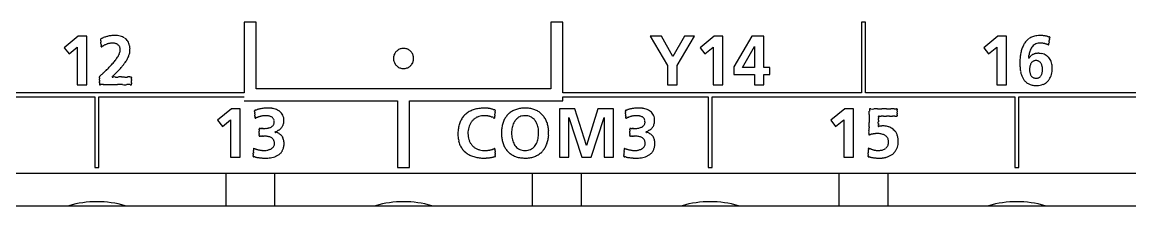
# Model space of a CAD drawing. Header units: millimetres. Extents: x -11 to 5160, y -11 to 2043.
# Drawn here: x 4518.32 to 4532.16, y 1647.98 to 1650.27 of the extents above; entities that cross this region are included whole.
import ezdxf

# ---------------------------------------------------------------- set-up
doc = ezdxf.new("R2010")
doc.units = ezdxf.units.MM

msp = doc.modelspace()

# ---------------------------------------------------------------- linework, layer by layer
at = {"color": 7, "linetype": 'Continuous'}
for p, q in [((4521.247, 1650.268), (4521.097, 1650.268)), ((4521.097, 1650.268), (4521.097, 1649.389)), ((4521.247, 1649.439), (4521.247, 1650.268)), ((4525.077, 1650.268), (4524.927, 1650.268)), ((4524.927, 1650.268), (4524.927, 1649.439)), ((4525.077, 1649.389), (4525.077, 1650.268)), ((4528.857, 1650.268), (4528.807, 1650.268)), ((4528.807, 1650.268), (4528.807, 1649.389)), ((4528.857, 1649.389), (4528.857, 1650.268)), ((4519.025, 1650.093), (4518.849, 1649.951)), ((4519.132, 1650.093), (4519.025, 1650.093)), ((4519.132, 1649.49), (4519.132, 1650.093)), ((4526.308, 1650.093), (4526.166, 1650.093)), ((4526.166, 1650.093), (4526.386, 1649.729)), ((4526.45, 1649.84), (4526.308, 1650.093)), ((4526.595, 1650.093), (4526.45, 1649.84)), ((4526.507, 1649.729), (4526.723, 1650.093)), ((4526.723, 1650.093), (4526.595, 1650.093)), ((4526.967, 1650.093), (4526.791, 1649.951)), ((4527.074, 1650.093), (4526.967, 1650.093)), ((4527.074, 1649.49), (4527.074, 1650.093)), ((4527.437, 1650.093), (4527.211, 1649.713)), ((4527.32, 1649.705), (4527.47, 1649.967)), ((4527.587, 1650.093), (4527.437, 1650.093)), ((4527.47, 1649.967), (4527.471, 1649.967)), ((4527.471, 1649.967), (4527.471, 1649.705)), ((4527.587, 1649.705), (4527.587, 1650.093)), ((4530.511, 1650.093), (4530.334, 1649.951)), ((4530.618, 1650.093), (4530.511, 1650.093)), ((4530.618, 1649.49), (4530.618, 1650.093)), ((4531.145, 1649.984), (4531.147, 1649.996)), ((4518.849, 1649.951), (4518.91, 1649.873)), ((4518.91, 1649.873), (4519.011, 1649.956)), ((4519.011, 1649.956), (4519.011, 1649.49)), ((4526.791, 1649.951), (4526.852, 1649.873)), ((4526.852, 1649.873), (4526.953, 1649.956)), ((4526.953, 1649.956), (4526.953, 1649.49)), ((4530.334, 1649.951), (4530.395, 1649.873)), ((4530.395, 1649.873), (4530.497, 1649.956)), ((4530.497, 1649.956), (4530.497, 1649.49)), ((4526.386, 1649.729), (4526.386, 1649.49)), ((4526.507, 1649.49), (4526.507, 1649.729)), ((4527.211, 1649.713), (4527.211, 1649.616)), ((4527.471, 1649.705), (4527.32, 1649.705)), ((4527.664, 1649.705), (4527.587, 1649.705)), ((4527.664, 1649.616), (4527.664, 1649.705)), ((4527.211, 1649.616), (4527.471, 1649.616)), ((4527.471, 1649.616), (4527.471, 1649.49)), ((4527.587, 1649.49), (4527.587, 1649.616)), ((4527.587, 1649.616), (4527.664, 1649.616)), ((4519.011, 1649.49), (4519.132, 1649.49)), ((4519.289, 1649.503), (4519.289, 1649.494)), ((4519.289, 1649.494), (4519.289, 1649.49)), ((4519.289, 1649.49), (4519.302, 1649.49)), ((4519.689, 1649.49), (4519.689, 1649.493)), ((4524.927, 1649.439), (4521.247, 1649.439)), ((4526.386, 1649.49), (4526.507, 1649.49)), ((4526.953, 1649.49), (4527.074, 1649.49)), ((4527.471, 1649.49), (4527.587, 1649.49)), ((4530.497, 1649.49), (4530.618, 1649.49)), ((4515.452, 1649.339), (4519.232, 1649.339)), ((4521.097, 1649.389), (4517.367, 1649.389)), ((4519.232, 1649.339), (4519.232, 1648.459)), ((4519.282, 1648.459), (4519.282, 1649.339)), ((4519.282, 1649.339), (4521.097, 1649.339)), ((4521.097, 1649.289), (4523.012, 1649.289)), ((4523.012, 1649.289), (4523.012, 1648.459)), ((4523.163, 1648.459), (4523.163, 1649.289)), ((4523.163, 1649.289), (4525.077, 1649.289)), ((4528.807, 1649.389), (4525.077, 1649.389)), ((4525.077, 1649.289), (4525.077, 1649.339)), ((4525.077, 1649.339), (4526.892, 1649.339)), ((4526.892, 1649.339), (4526.892, 1648.459)), ((4526.942, 1648.459), (4526.942, 1649.339)), ((4526.942, 1649.339), (4530.722, 1649.339)), ((4532.587, 1649.389), (4528.857, 1649.389)), ((4530.722, 1649.339), (4530.722, 1648.459)), ((4530.772, 1648.459), (4530.772, 1649.339)), ((4530.772, 1649.339), (4532.587, 1649.339)), ((4520.94, 1649.188), (4520.764, 1649.047)), ((4521.047, 1649.188), (4520.94, 1649.188)), ((4521.047, 1648.586), (4521.047, 1649.188)), ((4525.227, 1649.188), (4525.034, 1649.188)), ((4525.034, 1649.188), (4525.034, 1648.586)), ((4525.371, 1648.731), (4525.227, 1649.188)), ((4525.516, 1649.188), (4525.372, 1648.731)), ((4525.709, 1649.188), (4525.516, 1649.188)), ((4525.709, 1648.586), (4525.709, 1649.188)), ((4528.6, 1649.188), (4528.424, 1649.047)), ((4528.707, 1649.188), (4528.6, 1649.188)), ((4528.707, 1648.586), (4528.707, 1649.188)), ((4520.764, 1649.047), (4520.825, 1648.968)), ((4520.825, 1648.968), (4520.927, 1649.051)), ((4520.927, 1649.051), (4520.927, 1648.586)), ((4525.15, 1649.081), (4525.151, 1649.083)), ((4525.15, 1648.586), (4525.15, 1649.081)), ((4525.151, 1649.083), (4525.314, 1648.586)), ((4525.429, 1648.586), (4525.592, 1649.083)), ((4525.592, 1649.083), (4525.593, 1649.083)), ((4525.593, 1649.083), (4525.593, 1648.586)), ((4528.424, 1649.047), (4528.484, 1648.968)), ((4528.484, 1648.968), (4528.586, 1649.051)), ((4528.586, 1649.051), (4528.586, 1648.586)), ((4529.245, 1649.098), (4529.252, 1649.098)), ((4529.252, 1649.098), (4529.252, 1649.101)), ((4521.284, 1648.945), (4521.283, 1648.944)), ((4521.283, 1648.851), (4521.284, 1648.85)), ((4525.915, 1648.945), (4525.915, 1648.944)), ((4525.915, 1648.851), (4525.915, 1648.85)), ((4525.372, 1648.731), (4525.371, 1648.731)), ((4520.927, 1648.586), (4521.047, 1648.586)), ((4521.214, 1648.698), (4521.214, 1648.685)), ((4524.234, 1648.594), (4524.234, 1648.598)), ((4525.034, 1648.586), (4525.15, 1648.586)), ((4525.314, 1648.586), (4525.429, 1648.586)), ((4525.593, 1648.586), (4525.709, 1648.586)), ((4525.846, 1648.698), (4525.845, 1648.685)), ((4528.586, 1648.586), (4528.707, 1648.586)), ((4519.232, 1648.459), (4519.282, 1648.459)), ((4523.012, 1648.459), (4523.163, 1648.459)), ((4526.892, 1648.459), (4526.942, 1648.459)), ((4530.722, 1648.459), (4530.772, 1648.459)), ((4541.494, 1648.383), (4486.08, 1648.383)), ((4520.866, 1648.383), (4520.866, 1647.981)), ((4521.479, 1647.981), (4521.479, 1648.383)), ((4524.696, 1648.383), (4524.696, 1647.981)), ((4525.309, 1647.981), (4525.309, 1648.383)), ((4528.526, 1648.383), (4528.526, 1647.981)), ((4529.139, 1647.981), (4529.139, 1648.383)), ((4486.281, 1647.981), (4541.292, 1647.981))]:
    msp.add_line(p, q, dxfattribs=at)
for centre, radius, start, end in [((4519.486, 1649.693), 0.411, 99.3666, 102.2012), ((4519.483, 1649.71), 0.394, 96.4032, 99.3522), ((4519.482, 1649.717), 0.386, 93.4077, 96.407), ((4519.481, 1649.736), 0.367, 90.2845, 93.4182), ((4519.482, 1649.793), 0.311, 83.9905, 90.4026), ((4519.489, 1649.859), 0.244, 76.0834, 84.0049), ((4531.025, 1649.873), 0.229, 96.9867, 110.6431), ((4531.034, 1649.799), 0.304, 89.0086, 96.966), ((4531.034, 1649.715), 0.388, 87.1563, 89.2513), ((4531.034, 1649.713), 0.39, 85.1132, 87.1783), ((4531.036, 1649.732), 0.371, 82.9554, 85.1104), ((4531.035, 1649.725), 0.378, 80.8252, 82.9335), ((4531.043, 1649.773), 0.33, 78.4926, 80.9083), ((4519.313, 1650.055), 0.0106, 148.7989, 169.5358), ((4519.327, 1650.055), 0.0241, 175.3221, 195.5445), ((4519.325, 1650.041), 0.0289, 94.8721, 135.347), ((4519.19, 1650.032), 0.115, 2.2792, 8.5873), ((4519.796, 1650.075), 0.492, 184.5444, 186.3221), ((4516.458, 1649.742), 2.862, 5.2698, 5.5967), ((4517.523, 1649.827), 1.794, 5.1803, 5.6862), ((4519.664, 1650.016), 0.356, 184.3237, 186.5428), ((4519.234, 1649.963), 0.078, 1.6948, 9.1718), ((4519.311, 1649.973), 0.0131, 275.8156, 326.4162), ((4519.325, 1649.964), 0.0129, 174.2595, 196.607), ((4519.27, 1650.224), 0.163, 288.654, 295.7435), ((4519.357, 1649.922), 0.0569, 112.3886, 128.4155), ((4519.006, 1650.613), 0.719, 297.2864, 298.5689), ((4519.421, 1649.881), 0.212, 106.5975, 112.0685), ((4519.453, 1649.78), 0.226, 113.0687, 117.178), ((4519.523, 1649.569), 0.54, 105.4133, 107.5667), ((4519.487, 1649.706), 0.308, 110.4379, 113.4738), ((4519.48, 1649.719), 0.384, 102.1332, 105.1618), ((4519.464, 1649.767), 0.243, 106.4577, 110.3252), ((4519.459, 1649.785), 0.224, 102.3067, 106.492), ((4519.454, 1649.807), 0.201, 97.6161, 102.2991), ((4519.452, 1649.823), 0.186, 92.5155, 97.6055), ((4519.451, 1649.854), 0.154, 86.5757, 92.633), ((4519.452, 1649.876), 0.132, 79.533, 86.4502), ((4519.454, 1649.886), 0.122, 72.1875, 79.5835), ((4519.458, 1649.901), 0.107, 63.942, 72.2091), ((4519.465, 1649.914), 0.092, 54.5771, 63.9612), ((4519.472, 1649.924), 0.0797, 43.9187, 54.5685), ((4519.478, 1649.929), 0.0719, 32.0748, 43.8638), ((4519.479, 1649.93), 0.0702, 19.5628, 31.9602), ((4519.501, 1649.906), 0.195, 66.8563, 76.0942), ((4519.514, 1649.937), 0.162, 56.2826, 66.8276), ((4519.524, 1649.952), 0.144, 44.6892, 56.2054), ((4519.526, 1649.955), 0.14, 32.7398, 44.5705), ((4519.516, 1649.949), 0.152, 21.251, 32.6318), ((4519.488, 1649.939), 0.181, 10.9314, 21.1674), ((4519.446, 1649.93), 0.225, 1.9021, 10.9788), ((4531.104, 1649.84), 0.308, 150.2917, 159.5729), ((4531.047, 1649.873), 0.242, 138.8229, 150.2952), ((4531.019, 1649.897), 0.206, 125.309, 138.7241), ((4531.016, 1649.9), 0.201, 110.8312, 125.078), ((4531.056, 1649.87), 0.149, 139.4322, 149.8815), ((4531.037, 1649.886), 0.124, 126.9732, 139.3559), ((4531.032, 1649.892), 0.116, 113.3103, 126.8065), ((4531.034, 1649.884), 0.124, 99.6083, 113.1481), ((4531.04, 1649.849), 0.16, 89.1531, 99.3744), ((4531.04, 1649.79), 0.218, 86.0846, 89.4707), ((4531.039, 1649.779), 0.229, 83.0402, 86.1489), ((4531.04, 1649.783), 0.225, 79.9342, 83.0139), ((4531.039, 1649.776), 0.233, 77.0279, 79.932), ((4531.035, 1649.762), 0.247, 74.3273, 77.0204), ((4531.029, 1649.738), 0.271, 71.9009, 74.3212), ((4530.982, 1649.49), 0.619, 76.8668, 78.1575), ((4531.018, 1649.705), 0.307, 69.7748, 71.9007), ((4531.093, 1649.954), 0.142, 72.4984, 78.1631), ((4530.994, 1649.641), 0.375, 68.0224, 69.7569), ((4530.98, 1649.604), 0.414, 66.5061, 68.0772), ((4531.163, 1650.155), 0.0707, 247.4383, 258.906), ((4463.869, 1660.637), 68.114, 351.01203, 351.02269), ((4531.151, 1650.073), 0.0126, 43.7004, 97.4594), ((4550.099, 1647.021), 19.184, 170.9948, 171.0399), ((4526.021, 1650.842), 5.195, 350.929, 351.1057), ((4532.484, 1649.837), 1.346, 170.6892, 171.3455), ((4530.832, 1650.112), 0.329, 349.8593, 352.1754), ((4531.23, 1650.061), 0.0723, 167.1974, 174.8374), ((4531.149, 1650.081), 0.0116, 339.9405, 2.0943), ((4519.075, 1650.113), 0.521, 321.7356, 327.4979), ((4519.267, 1649.992), 0.295, 327.2995, 336.4815), ((4519.398, 1649.936), 0.152, 336.0325, 351.4737), ((4519.474, 1649.929), 0.0755, 7.1797, 19.4482), ((4519.455, 1649.927), 0.0944, 351.9765, 6.8616), ((4519.37, 1649.957), 0.305, 332.4964, 340.6814), ((4519.443, 1649.932), 0.228, 340.5958, 351.1887), ((4519.45, 1649.929), 0.22, 351.6873, 2.2573), ((4523.088, 1649.817), 0.126, 170.2341, 180.0078), ((4523.086, 1649.817), 0.124, 160.5503, 170.2035), ((4523.086, 1649.817), 0.125, 151.0834, 160.538), ((4523.087, 1649.816), 0.126, 141.7904, 151.0775), ((4523.088, 1649.816), 0.126, 132.5929, 141.7899), ((4523.088, 1649.816), 0.126, 123.3826, 132.5936), ((4523.087, 1649.816), 0.126, 114.0594, 123.3801), ((4523.087, 1649.817), 0.125, 104.5534, 114.053), ((4523.087, 1649.816), 0.126, 94.8822, 104.5288), ((4523.087, 1649.815), 0.127, 85.1091, 94.8909), ((4523.087, 1649.816), 0.126, 75.4704, 85.1175), ((4523.088, 1649.817), 0.125, 65.946, 75.4458), ((4523.087, 1649.816), 0.126, 56.6189, 65.9396), ((4523.087, 1649.816), 0.126, 47.4055, 56.6165), ((4523.087, 1649.816), 0.127, 38.2097, 47.4061), ((4523.087, 1649.816), 0.126, 28.9217, 38.2095), ((4523.088, 1649.817), 0.125, 19.4631, 28.9149), ((4523.089, 1649.817), 0.124, 9.7936, 19.4523), ((4523.087, 1649.817), 0.126, 359.9949, 9.7632), ((4531.426, 1649.765), 0.64, 172.731, 177.5405), ((4531.302, 1649.781), 0.515, 166.8557, 172.762), ((4531.192, 1649.807), 0.402, 159.5311, 166.9033), ((4530.907, 1649.827), 0.0122, 148.1457, 205.8702), ((4530.777, 1649.862), 0.123, 346.6913, 0.5141), ((4530.897, 1649.825), 0.00491, 282.8525, 5.4145), ((4531.06, 1649.845), 0.16, 163.0519, 173.5433), ((4530.927, 1649.815), 0.0273, 124.113, 157.3577), ((4531.178, 1649.818), 0.282, 159.033, 164.8751), ((4530.601, 1650.159), 0.447, 314.0389, 315.9477), ((4531.083, 1649.853), 0.18, 149.7625, 158.6291), ((4530.987, 1649.779), 0.0945, 124.3538, 133.0974), ((4531.01, 1649.748), 0.133, 119.0563, 125.1356), ((4531.002, 1649.762), 0.117, 111.8717, 118.7901), ((4531.006, 1649.752), 0.128, 105.4593, 111.9073), ((4531.009, 1649.74), 0.14, 99.351, 105.4161), ((4531.012, 1649.719), 0.161, 93.8492, 99.3532), ((4531.015, 1649.672), 0.209, 88.1459, 93.7236), ((4531.016, 1649.651), 0.229, 79.8268, 88.5241), ((4531.024, 1649.696), 0.184, 69.849, 79.7869), ((4531.033, 1649.72), 0.158, 58.9422, 69.8042), ((4531.039, 1649.731), 0.145, 47.4966, 58.8562), ((4531.039, 1649.731), 0.146, 36.1451, 47.4018), ((4518.648, 1650.442), 1.06, 313.1524, 316.0542), ((4518.408, 1650.689), 1.403, 315.607, 317.8905), ((4518.847, 1650.291), 0.811, 317.9543, 321.8733), ((4518.778, 1650.395), 1.043, 315.7562, 318.4247), ((4518.926, 1650.267), 0.848, 318.2751, 321.5229), ((4519.144, 1650.094), 0.569, 321.5375, 326.2595), ((4519.275, 1650.006), 0.412, 326.2034, 332.5018), ((4523.088, 1649.816), 0.127, 179.9725, 189.7417), ((4523.087, 1649.816), 0.125, 189.7592, 199.3812), ((4523.087, 1649.816), 0.125, 199.3972, 208.8475), ((4523.087, 1649.817), 0.126, 208.8531, 218.145), ((4523.088, 1649.817), 0.126, 218.1462, 227.356), ((4523.088, 1649.817), 0.126, 227.3557, 236.5826), ((4523.087, 1649.816), 0.126, 236.5855, 245.9216), ((4523.087, 1649.816), 0.125, 245.9283, 255.4398), ((4523.087, 1649.817), 0.126, 255.4648, 265.1173), ((4523.087, 1649.818), 0.127, 265.108, 274.892), ((4523.087, 1649.817), 0.126, 274.883, 284.5361), ((4523.088, 1649.816), 0.125, 284.561, 294.0727), ((4523.087, 1649.816), 0.126, 294.0794, 303.4155), ((4523.087, 1649.817), 0.126, 303.4183, 312.6452), ((4523.087, 1649.817), 0.126, 312.645, 321.8542), ((4523.087, 1649.817), 0.126, 321.855, 331.1479), ((4523.088, 1649.816), 0.125, 331.1549, 340.601), ((4523.088, 1649.816), 0.125, 340.6132, 350.2467), ((4523.086, 1649.816), 0.127, 350.2727, 0.0131), ((4531.518, 1649.76), 0.732, 177.4796, 181.4339), ((4531.415, 1649.756), 0.629, 181.2998, 185.4539), ((4531.246, 1649.74), 0.459, 185.4316, 190.9637), ((4531.099, 1649.68), 0.192, 169.8857, 175.296), ((4531.118, 1649.678), 0.212, 175.1424, 180.2335), ((4531.059, 1649.687), 0.152, 163.3299, 169.8858), ((4531.029, 1649.696), 0.12, 155.482, 163.3736), ((4531.005, 1649.707), 0.0941, 145.935, 155.5037), ((4530.99, 1649.717), 0.0763, 134.568, 145.9177), ((4530.984, 1649.724), 0.067, 121.6998, 134.4626), ((4530.983, 1649.724), 0.0661, 108.2348, 121.5384), ((4530.986, 1649.714), 0.0766, 95.613, 108.0028), ((4530.988, 1649.705), 0.0861, 84.0385, 95.9186), ((4530.989, 1649.715), 0.0754, 71.7127, 84.2178), ((4530.991, 1649.723), 0.0674, 58.3815, 71.4929), ((4530.99, 1649.721), 0.0696, 45.8347, 58.2427), ((4530.983, 1649.714), 0.0795, 34.7477, 45.7531), ((4530.969, 1649.704), 0.0969, 25.3773, 34.7391), ((4530.947, 1649.694), 0.12, 17.5335, 25.4002), ((4530.921, 1649.686), 0.148, 10.8841, 17.5696), ((4530.892, 1649.68), 0.178, 5.1406, 10.9016), ((4530.872, 1649.678), 0.197, 359.8831, 5.2179), ((4531.029, 1649.724), 0.158, 25.4592, 36.0731), ((4531.006, 1649.714), 0.183, 15.8214, 25.4134), ((4530.973, 1649.704), 0.217, 7.2622, 15.8443), ((4530.909, 1649.697), 0.282, 0.0331, 7.1506), ((4530.854, 1649.695), 0.337, 353.3286, 0.2946), ((4519.318, 1649.579), 0.0317, 110.0538, 156.7929), ((4519.318, 1649.589), 0.0296, 175.6676, 184.3324), ((4519.102, 1649.582), 0.187, 358.4959, 1.5041), ((4520.14, 1649.57), 0.851, 179.5432, 180.4568), ((4515.799, 1649.556), 3.49, 359.8705, 0.1295), ((4532.77, 1649.539), 13.481, 179.9651, 180.0349), ((4519.213, 1649.741), 0.162, 305.5264, 319.8444), ((4519.959, 1649.01), 0.882, 131.6703, 134.8216), ((4519.473, 1649.575), 0.0293, 120.7086, 158.6284), ((4519.454, 1649.617), 0.0329, 255.8656, 284.1344), ((4519.066, 1650.033), 0.585, 312.1414, 316.7583), ((4519.476, 1649.405), 0.181, 85.6228, 94.3772), ((4519.507, 1650.378), 0.793, 268.7181, 271.2819), ((4496.183, 1672.733), 32.817, 315.258, 315.3423), ((4519.545, 1646.309), 3.277, 89.6549, 90.3451), ((4519.584, 1672.938), 23.352, 269.9514, 270.0486), ((4519.622, 1656.847), 7.262, 269.858, 270.142), ((4519.654, 1648.124), 1.462, 89.4405, 90.5595), ((4519.677, 1649.867), 0.281, 268.2412, 271.7588), ((4519.687, 1649.58), 0.00568, 65.197, 100.154), ((4519.683, 1649.582), 0.00668, 337.0018, 22.9982), ((4519.727, 1649.575), 0.0377, 172.3928, 187.6072), ((4519.522, 1649.563), 0.168, 357.7352, 2.2648), ((4520.4, 1649.549), 0.711, 179.3935, 180.6065), ((4531.125, 1649.716), 0.337, 190.9113, 198.1564), ((4531.041, 1649.688), 0.247, 198.1145, 207.5293), ((4530.99, 1649.662), 0.19, 207.5375, 219.3442), ((4531.084, 1649.676), 0.177, 179.7619, 185.4977), ((4531.069, 1649.674), 0.162, 185.3438, 191.3966), ((4531.039, 1649.668), 0.131, 191.4017, 198.5831), ((4531.016, 1649.66), 0.107, 198.5503, 206.9901), ((4530.998, 1649.652), 0.0876, 206.9879, 216.9103), ((4530.988, 1649.644), 0.0748, 216.9506, 228.2961), ((4530.984, 1649.64), 0.0694, 228.4082, 240.6938), ((4530.985, 1649.642), 0.0714, 240.8197, 253.2669), ((4530.989, 1649.655), 0.0849, 253.4687, 264.8169), ((4530.99, 1649.658), 0.0877, 264.3204, 275.9012), ((4530.991, 1649.642), 0.0716, 275.9393, 288.7257), ((4530.993, 1649.636), 0.0653, 288.9336, 302.0789), ((4530.991, 1649.638), 0.0685, 302.2129, 314.4922), ((4530.984, 1649.645), 0.0789, 314.5585, 325.3481), ((4530.97, 1649.655), 0.0957, 325.3478, 334.5035), ((4530.951, 1649.664), 0.117, 334.4748, 342.2099), ((4530.928, 1649.672), 0.141, 342.1792, 348.8061), ((4530.907, 1649.676), 0.162, 348.7604, 354.6679), ((4530.886, 1649.678), 0.184, 354.6894, 359.9591), ((4531.019, 1649.647), 0.163, 314.2765, 325.8365), ((4531.001, 1649.658), 0.184, 325.9172, 336.4553), ((4530.967, 1649.673), 0.221, 336.4736, 345.693), ((4530.909, 1649.688), 0.281, 345.7165, 353.4717), ((4469.485, 1649.523), 49.804, 359.9911, 0.0089), ((4696.165, 1649.509), 176.876, 179.99789, 180.00211), ((4519.32, 1337.568), 311.923, 89.99674, 90.00326), ((4519.363, 1739.645), 90.154, 269.9836, 270.0164), ((4519.42, 1624.105), 25.385, 89.9306, 90.0694), ((4519.483, 1656.362), 6.871, 269.7284, 270.2716), ((4519.547, 1647.712), 1.779, 88.9917, 91.0083), ((4519.605, 1649.924), 0.434, 266.4436, 273.5564), ((4519.652, 1649.397), 0.0956, 78.2596, 101.7404), ((4519.68, 1649.503), 0.0157, 235.6255, 304.3745), ((4510.814, 1649.534), 8.876, 359.9503, 0.0497), ((4518.661, 1649.519), 1.029, 359.6032, 0.3968), ((4519.911, 1649.506), 0.221, 178.4921, 181.5079), ((4519.645, 1649.496), 0.045, 355.1828, 4.8172), ((4530.968, 1649.645), 0.162, 219.482, 233.2218), ((4530.967, 1649.645), 0.162, 233.4773, 247.8058), ((4530.979, 1649.676), 0.195, 248.0278, 261.2342), ((4530.99, 1649.745), 0.265, 261.226, 271.9818), ((4530.992, 1649.748), 0.268, 271.4471, 280.2573), ((4531.003, 1649.688), 0.206, 280.3066, 290.6419), ((4531.015, 1649.656), 0.173, 290.7026, 302.1332), ((4531.022, 1649.644), 0.159, 302.2516, 314.1559), ((4521.241, 1649.167), 0.0142, 176.162, 192.038), ((4521.239, 1649.158), 0.016, 81.875, 139.1733), ((4521.133, 1649.153), 0.0945, 1.3041, 6.8959), ((4521.661, 1649.18), 0.434, 183.2428, 184.9572), ((4519.545, 1649.014), 1.688, 3.8421, 4.3579), ((4521.224, 1649.255), 0.083, 281.8712, 294.1067), ((4521.311, 1649.022), 0.166, 102.4112, 108.6652), ((4521.46, 1648.434), 0.773, 102.4603, 103.831), ((4521.381, 1648.78), 0.418, 99.5038, 102.0924), ((4521.394, 1648.705), 0.493, 97.3674, 99.5999), ((4521.393, 1648.713), 0.486, 95.037, 97.3467), ((4521.395, 1648.689), 0.51, 92.7946, 95.0321), ((4521.394, 1648.715), 0.484, 90.4407, 92.839), ((4521.394, 1648.83), 0.368, 86.701, 90.5201), ((4521.396, 1648.885), 0.314, 81.4604, 86.5878), ((4521.401, 1648.914), 0.284, 75.5757, 81.5532), ((4521.414, 1648.964), 0.232, 68.1167, 75.6168), ((4521.432, 1649.009), 0.184, 58.6937, 68.1679), ((4521.451, 1649.04), 0.148, 46.8977, 58.6996), ((4521.464, 1649.054), 0.128, 32.9376, 46.7835), ((4524.038, 1648.924), 0.265, 122.4944, 133.7245), ((4524.053, 1648.899), 0.294, 111.9483, 122.4189), ((4524.072, 1648.852), 0.344, 102.483, 111.9317), ((4524.091, 1648.764), 0.434, 94.3499, 102.4144), ((4524.094, 1648.748), 0.45, 89.0241, 94.6623), ((4524.095, 1648.821), 0.377, 86.8546, 88.9349), ((4524.094, 1648.815), 0.383, 84.6482, 86.8036), ((4524.092, 1648.783), 0.416, 82.6125, 84.6779), ((4524.089, 1648.762), 0.436, 80.5697, 82.5931), ((4524.099, 1648.819), 0.379, 78.2859, 80.6615), ((4524.04, 1648.552), 0.652, 76.5696, 77.9613), ((4524.159, 1649.037), 0.153, 71.9343, 77.8633), ((4524.239, 1649.26), 0.0841, 246.9405, 257.681), ((4524.223, 1649.164), 0.0139, 42.4234, 95.7844), ((4520.826, 1649.41), 3.415, 354.9991, 355.2774), ((4525.642, 1649.017), 1.417, 174.8157, 175.4609), ((4523.871, 1649.182), 0.361, 354.0475, 356.2291), ((4524.312, 1649.157), 0.0797, 171.5515, 178.7251), ((4524.22, 1649.172), 0.0128, 344.7523, 5.5243), ((4524.566, 1648.948), 0.245, 129.2804, 140.2051), ((4524.569, 1648.944), 0.249, 118.2912, 129.1935), ((4524.58, 1648.923), 0.272, 107.802, 118.2366), ((4524.596, 1648.872), 0.326, 98.3703, 107.6943), ((4524.602, 1648.836), 0.363, 89.4929, 98.6221), ((4524.609, 1648.847), 0.352, 81.1647, 90.465), ((4524.615, 1648.879), 0.319, 71.9352, 81.3871), ((4524.629, 1648.923), 0.273, 61.4331, 71.8314), ((4524.638, 1648.94), 0.254, 50.636, 61.3824), ((4524.639, 1648.942), 0.251, 39.85, 50.5608), ((4525.87, 1649.158), 0.016, 81.8741, 139.1739), ((4525.872, 1649.167), 0.0142, 176.1649, 192.0411), ((4525.764, 1649.153), 0.0945, 1.307, 6.8989), ((4526.292, 1649.18), 0.434, 183.2458, 184.9602), ((4524.176, 1649.014), 1.688, 3.8451, 4.3609), ((4525.855, 1649.255), 0.083, 281.8708, 294.1063), ((4525.942, 1649.022), 0.166, 102.4106, 108.6648), ((4526.091, 1648.433), 0.773, 102.4598, 103.8304), ((4526.012, 1648.78), 0.418, 99.5034, 102.0919), ((4526.025, 1648.705), 0.494, 97.3672, 99.5995), ((4526.024, 1648.713), 0.486, 95.0368, 97.3465), ((4526.026, 1648.688), 0.51, 92.7947, 95.0318), ((4526.025, 1648.715), 0.483, 90.4401, 92.8396), ((4526.025, 1648.831), 0.367, 86.6967, 90.5199), ((4526.027, 1648.886), 0.313, 81.4486, 86.5819), ((4526.032, 1648.914), 0.284, 75.5626, 81.542), ((4526.045, 1648.965), 0.232, 68.1027, 75.6036), ((4526.063, 1649.009), 0.184, 58.6809, 68.154), ((4526.082, 1649.04), 0.148, 46.8877, 58.6867), ((4526.095, 1649.054), 0.129, 32.9318, 46.7737), ((4527.105, 1649.173), 1.8, 358.31, 359.544), ((4528.921, 1649.183), 0.0144, 157.4743, 180.4022), ((4529.258, 1649.164), 0.352, 176.9531, 180.9008), ((4528.916, 1649.172), 0.0183, 61.1752, 118.8248), ((4528.943, 1649.292), 0.106, 260.3398, 279.6602), ((4528.984, 1648.718), 0.471, 87.084, 92.916), ((4529.036, 1650.969), 1.781, 269.1171, 270.8829), ((4529.091, 1645.763), 3.425, 89.528, 90.472), ((4529.146, 1650.722), 1.534, 269.0186, 270.9814), ((4529.194, 1648.804), 0.385, 86.7803, 93.2197), ((4529.23, 1649.267), 0.0797, 259.711, 280.289), ((4529.248, 1649.18), 0.00882, 60.5457, 118.5836), ((4529.243, 1649.186), 0.00919, 348.0993, 11.9007), ((4529.312, 1649.18), 0.0597, 175.8598, 184.1402), ((4528.979, 1649.17), 0.274, 358.7398, 1.2602), ((4530.377, 1649.157), 1.125, 179.6421, 180.3579), ((4524.903, 1649.142), 4.349, 359.9035, 0.0965), ((4545.333, 1649.128), 16.081, 179.9753, 180.0247), ((4524.884, 1649.381), 3.663, 183.9758, 184.2242), ((4519.388, 1648.971), 1.848, 3.867, 4.333), ((4521.708, 1649.124), 0.477, 183.3406, 184.8594), ((4521.131, 1649.072), 0.102, 1.6499, 6.5501), ((4521.235, 1649.087), 0.0155, 264.8205, 324.832), ((4521.247, 1649.074), 0.0137, 177.3037, 190.8964), ((4521.272, 1649.039), 0.0463, 102.4912, 121.6559), ((4521.108, 1649.546), 0.487, 288.3746, 290.185), ((4521.344, 1648.888), 0.212, 104.3683, 108.526), ((4521.381, 1648.755), 0.349, 102.3191, 104.8371), ((4521.368, 1648.812), 0.292, 99.1674, 102.1852), ((4521.369, 1648.801), 0.302, 96.2857, 99.2062), ((4521.369, 1648.803), 0.301, 93.3191, 96.2648), ((4521.369, 1648.813), 0.29, 90.2841, 93.3561), ((4521.369, 1648.879), 0.224, 85.9341, 90.3939), ((4521.373, 1648.934), 0.17, 80.1076, 85.8955), ((4521.379, 1648.97), 0.133, 73.0933, 80.1657), ((4521.388, 1648.999), 0.102, 64.3202, 73.1245), ((4521.398, 1649.019), 0.0801, 53.5608, 64.3276), ((4521.405, 1649.03), 0.0672, 40.919, 53.486), ((4521.408, 1649.032), 0.0635, 27.2066, 40.7431), ((4521.41, 1649.022), 0.0623, 320.8915, 335.1039), ((4521.402, 1649.03), 0.0699, 13.836, 26.9993), ((4521.41, 1649.022), 0.0621, 335.299, 349.7938), ((4521.385, 1649.025), 0.088, 2.0192, 13.7367), ((4521.394, 1649.025), 0.079, 350.2371, 2.8101), ((4521.464, 1649.055), 0.128, 17.9637, 32.7043), ((4521.462, 1649.036), 0.131, 336.0649, 345.6839), ((4521.438, 1649.047), 0.155, 3.9676, 17.6729), ((4521.438, 1649.041), 0.155, 345.7913, 354.631), ((4521.413, 1649.044), 0.18, 354.4851, 4.366), ((4524.088, 1648.901), 0.319, 156.3689, 166.4767), ((4524.05, 1648.918), 0.278, 145.3373, 156.3241), ((4524.034, 1648.928), 0.259, 133.82, 145.2434), ((4524.111, 1648.9), 0.217, 150.3834, 159.7876), ((4524.095, 1648.909), 0.199, 140.3714, 150.3649), ((4524.086, 1648.916), 0.187, 129.8572, 140.3381), ((4524.083, 1648.919), 0.183, 119.0346, 129.8122), ((4524.086, 1648.914), 0.189, 108.2492, 118.9622), ((4524.09, 1648.902), 0.201, 97.6989, 108.2543), ((4524.095, 1648.855), 0.249, 89.5788, 97.4684), ((4524.096, 1648.761), 0.343, 87.4742, 89.8113), ((4524.097, 1648.778), 0.326, 85.1193, 87.571), ((4524.101, 1648.828), 0.275, 82.1674, 85.0773), ((4524.106, 1648.862), 0.241, 78.8421, 82.2032), ((4524.102, 1648.844), 0.26, 75.5299, 78.6983), ((4524.126, 1648.932), 0.168, 70.9758, 75.9875), ((4524.555, 1650.08), 1.058, 249.3085, 250.1336), ((4524.184, 1649.042), 0.0455, 55.8695, 75.9914), ((4524.224, 1649.088), 0.0169, 212.5958, 271.8062), ((4524.21, 1649.075), 0.0149, 348.6598, 1.6168), ((4523.71, 1649.134), 0.518, 354.4124, 355.8642), ((4524.335, 1649.07), 0.111, 172.8018, 177.4748), ((4526.187, 1648.938), 1.967, 174.9105, 175.3661), ((4524.652, 1648.906), 0.341, 160.3618, 168.9966), ((4524.606, 1648.923), 0.291, 150.7545, 160.3534), ((4524.578, 1648.939), 0.259, 140.274, 150.711), ((4524.685, 1648.906), 0.246, 157.2546, 164.765), ((4524.648, 1648.922), 0.206, 148.5354, 157.2797), ((4524.619, 1648.939), 0.173, 138.3554, 148.539), ((4524.603, 1648.954), 0.15, 126.7438, 138.3102), ((4524.597, 1648.961), 0.142, 114.1619, 126.6337), ((4524.6, 1648.954), 0.15, 101.5194, 114.0122), ((4524.605, 1648.927), 0.176, 89.7797, 101.413), ((4524.606, 1648.928), 0.176, 78.5803, 90.2136), ((4524.611, 1648.954), 0.149, 65.9737, 78.4693), ((4524.614, 1648.961), 0.142, 53.364, 65.8255), ((4524.609, 1648.954), 0.151, 41.702, 53.2546), ((4524.592, 1648.939), 0.173, 31.4858, 41.6575), ((4524.564, 1648.922), 0.206, 22.7516, 31.4897), ((4524.527, 1648.906), 0.246, 15.2658, 22.7767), ((4524.628, 1648.934), 0.265, 29.5388, 39.7921), ((4524.603, 1648.919), 0.294, 19.9883, 29.5015), ((4524.562, 1648.904), 0.338, 11.3056, 19.9797), ((4529.514, 1649.381), 3.663, 183.9788, 184.2272), ((4524.02, 1648.971), 1.847, 3.8699, 4.3361), ((4526.339, 1649.124), 0.477, 183.3434, 184.8626), ((4525.763, 1649.072), 0.102, 1.6522, 6.5538), ((4525.878, 1649.074), 0.0137, 177.3046, 190.9014), ((4525.866, 1649.087), 0.0155, 264.8319, 324.8384), ((4525.903, 1649.039), 0.0463, 102.5246, 121.6655), ((4525.739, 1649.546), 0.487, 288.4034, 290.2115), ((4525.975, 1648.889), 0.211, 104.3966, 108.5542), ((4526.011, 1648.757), 0.348, 102.3414, 104.8647), ((4525.998, 1648.813), 0.291, 99.183, 102.2075), ((4526, 1648.802), 0.301, 96.2941, 99.2216), ((4526, 1648.804), 0.3, 93.3216, 96.2731), ((4526, 1648.814), 0.29, 90.2839, 93.3583), ((4526, 1648.879), 0.224, 85.9341, 90.3941), ((4526.004, 1648.934), 0.17, 80.108, 85.8957), ((4526.01, 1648.97), 0.133, 73.0934, 80.166), ((4526.019, 1648.999), 0.102, 64.3198, 73.1246), ((4526.029, 1649.019), 0.0801, 53.5597, 64.3272), ((4526.036, 1649.03), 0.0672, 40.9174, 53.4849), ((4526.039, 1649.032), 0.0635, 27.2049, 40.7414), ((4526.041, 1649.022), 0.0623, 320.9087, 335.1132), ((4526.033, 1649.03), 0.0699, 13.8348, 26.9975), ((4526.041, 1649.022), 0.0621, 335.3077, 349.796), ((4526.015, 1649.025), 0.088, 2.0189, 13.7356), ((4526.025, 1649.025), 0.079, 350.2392, 2.8093), ((4526.095, 1649.055), 0.128, 17.9618, 32.6988), ((4526.092, 1649.036), 0.131, 336.0632, 345.6827), ((4526.069, 1649.047), 0.155, 3.9677, 17.6712), ((4526.069, 1649.041), 0.155, 345.79, 354.6305), ((4526.044, 1649.044), 0.18, 354.4848, 4.3661), ((4527.006, 1649.028), 1.897, 358.144, 359.71), ((4538.25, 1648.87), 9.348, 178.7659, 179.0881), ((4539.502, 1648.897), 10.6, 178.7967, 179.0573), ((4528.247, 1649.033), 0.771, 358.0851, 359.6007), ((4529.211, 1648.995), 0.193, 176.1961, 181.4897), ((4528.975, 1648.984), 0.043, 350.0186, 7.6672), ((4526.645, 1649.107), 2.375, 358.6072, 359.0786), ((4531.423, 1648.99), 2.404, 178.5929, 179.0929), ((4529.025, 1649.09), 0.00977, 59.852, 120.148), ((4529.029, 1649.096), 0.00874, 165.3085, 186.3278), ((4528.872, 1649.093), 0.148, 356.7931, 0.8927), ((4529.725, 1649.062), 0.705, 178.1901, 179.4958), ((4529.041, 1649.16), 0.0625, 259.7183, 280.2817), ((4529.068, 1648.813), 0.286, 86.8795, 93.1205), ((4529.102, 1650.274), 1.176, 269.114, 270.886), ((4529.139, 1644.55), 4.549, 89.7611, 90.2389), ((4529.176, 1665.916), 16.817, 269.9389, 270.0611), ((4529.209, 1589.343), 59.755, 89.98556, 90.01444), ((4529.234, 1855.913), 206.815, 269.99713, 270.00287), ((4472.114, 1649.115), 57.139, 359.9942, 0.0058), ((4727.012, 1649.105), 197.759, 179.99884, 180.00116), ((4521.304, 1648.94), 0.0211, 171.3776, 188.6224), ((4521.173, 1648.932), 0.111, 357.1949, 2.8051), ((4521.773, 1648.92), 0.49, 179.1886, 180.8114), ((4518.592, 1648.905), 2.691, 359.8364, 0.1636), ((4518.968, 1648.89), 2.315, 359.8098, 0.1902), ((4521.731, 1648.875), 0.447, 179.1116, 180.8884), ((4521.182, 1648.863), 0.102, 356.9378, 3.0622), ((4521.303, 1648.854), 0.0194, 170.5932, 189.4068), ((4521.286, 1648.941), 0.00372, 63.2847, 116.7153), ((4521.29, 1648.964), 0.0198, 261.1995, 278.8005), ((4521.297, 1648.858), 0.0869, 87.387, 92.613), ((4521.306, 1649.294), 0.349, 269.27, 270.73), ((4521.315, 1647.626), 1.319, 89.8047, 90.1953), ((4521.323, 1653.258), 4.313, 269.9455, 270.0545), ((4521.331, 1643.04), 5.904, 89.9682, 90.0318), ((4521.336, 1650.669), 1.724, 269.9331, 270.0669), ((4521.338, 1649.389), 0.445, 270.0192, 271.2612), ((4521.341, 1649.24), 0.295, 271.2711, 276.1303), ((4521.348, 1649.176), 0.231, 276.0596, 281.7371), ((4521.36, 1649.118), 0.171, 281.7041, 288.6848), ((4521.375, 1649.074), 0.126, 288.6349, 297.2747), ((4521.39, 1649.045), 0.0926, 297.2436, 307.9165), ((4521.403, 1649.029), 0.0719, 307.9481, 320.7224), ((4521.488, 1648.895), 0.00819, 76.009, 147.5505), ((4521.488, 1648.904), 0.00892, 221.8629, 298.8428), ((4521.483, 1648.945), 0.0419, 279.954, 309.3083), ((4521.494, 1648.86), 0.0367, 55.0049, 92.4943), ((4521.947, 1648.163), 0.868, 118.9291, 120.3038), ((4521.271, 1648.368), 0.576, 62.717, 64.9163), ((4521.458, 1649.037), 0.134, 301.4309, 310.1579), ((4521.486, 1648.796), 0.0968, 47.1788, 59.7723), ((4521.446, 1649.054), 0.155, 309.4762, 316.9634), ((4521.468, 1648.774), 0.126, 38.3915, 47.9231), ((4521.466, 1649.034), 0.126, 317.2025, 326.3894), ((4521.469, 1648.776), 0.124, 28.3973, 38.1244), ((4521.467, 1649.033), 0.125, 326.4153, 335.977), ((4524.212, 1648.878), 0.446, 175.0744, 183.4635), ((4524.164, 1648.883), 0.397, 166.5449, 175.3272), ((4524.175, 1648.885), 0.283, 176.7643, 184.7591), ((4524.16, 1648.887), 0.268, 168.6412, 176.8683), ((4524.152, 1648.883), 0.259, 184.6753, 193.0272), ((4524.132, 1648.892), 0.239, 159.789, 168.6213), ((4524.779, 1648.889), 0.468, 176.4776, 183.4951), ((4524.723, 1648.893), 0.412, 169.0166, 176.5995), ((4524.733, 1648.885), 0.423, 183.3451, 190.7756), ((4524.759, 1648.89), 0.322, 171.2748, 177.2212), ((4524.795, 1648.888), 0.358, 177.2383, 182.6697), ((4524.791, 1648.887), 0.354, 182.5428, 188.0717), ((4524.725, 1648.895), 0.288, 164.735, 171.3067), ((4524.487, 1648.895), 0.288, 8.7168, 15.2956), ((4524.453, 1648.89), 0.322, 2.7883, 8.7488), ((4524.421, 1648.887), 0.353, 351.9052, 357.4479), ((4524.418, 1648.888), 0.357, 357.3215, 2.7705), ((4524.501, 1648.892), 0.4, 3.5327, 11.2851), ((4524.491, 1648.885), 0.41, 348.9258, 356.5238), ((4524.453, 1648.889), 0.447, 356.3877, 3.64), ((4525.935, 1648.94), 0.0211, 171.3776, 188.6224), ((4525.934, 1648.854), 0.0194, 170.5932, 189.4068), ((4525.917, 1648.941), 0.00372, 63.2847, 116.7153), ((4525.804, 1648.932), 0.111, 357.1949, 2.8051), ((4526.404, 1648.92), 0.49, 179.1886, 180.8114), ((4523.223, 1648.905), 2.691, 359.8364, 0.1636), ((4523.599, 1648.89), 2.315, 359.8098, 0.1902), ((4526.362, 1648.875), 0.447, 179.1116, 180.8884), ((4525.813, 1648.863), 0.102, 356.9378, 3.0622), ((4525.921, 1648.964), 0.0198, 261.1995, 278.8005), ((4525.928, 1648.858), 0.0869, 87.387, 92.613), ((4525.937, 1649.294), 0.349, 269.27, 270.73), ((4525.946, 1647.626), 1.319, 89.8047, 90.1953), ((4525.954, 1653.257), 4.312, 269.9454, 270.0546), ((4525.962, 1643.052), 5.893, 89.9681, 90.0319), ((4525.967, 1650.664), 1.719, 269.9329, 270.0671), ((4525.969, 1649.388), 0.443, 270.0192, 271.2635), ((4525.972, 1649.238), 0.294, 271.274, 276.1414), ((4525.979, 1649.176), 0.231, 276.0705, 281.7544), ((4525.991, 1649.117), 0.171, 281.7215, 288.707), ((4526.006, 1649.074), 0.125, 288.6573, 297.2991), ((4526.021, 1649.045), 0.0926, 297.2681, 307.9395), ((4526.034, 1649.029), 0.0719, 307.9711, 320.7399), ((4526.119, 1648.895), 0.00819, 76.0088, 147.5505), ((4526.119, 1648.904), 0.00894, 221.8793, 298.8666), ((4526.114, 1648.945), 0.0419, 279.9539, 309.3078), ((4526.125, 1648.86), 0.0367, 55.0332, 92.5149), ((4526.578, 1648.163), 0.868, 118.9281, 120.3032), ((4525.903, 1648.371), 0.572, 62.7279, 64.9433), ((4526.088, 1649.037), 0.134, 301.4299, 310.1565), ((4526.117, 1648.796), 0.0966, 47.1718, 59.7837), ((4526.077, 1649.054), 0.155, 309.4748, 316.9616), ((4526.099, 1648.774), 0.125, 38.3616, 47.9144), ((4526.097, 1649.034), 0.126, 317.2007, 326.3875), ((4526.1, 1648.776), 0.124, 28.3526, 38.0939), ((4526.098, 1649.033), 0.125, 326.4134, 335.9753), ((4528.917, 1648.876), 0.0193, 149.1148, 208.7392), ((4528.904, 1648.88), 0.0137, 255.8251, 283.6991), ((4529.365, 1648.935), 0.464, 176.0818, 181.7722), ((4528.797, 1648.905), 0.105, 349.3198, 8.5341), ((4528.887, 1648.96), 0.096, 281.9529, 289.1478), ((4528.961, 1648.719), 0.156, 101.3619, 105.7518), ((4529.036, 1648.385), 0.499, 100.8766, 102.2456), ((4529.001, 1648.562), 0.318, 98.5034, 100.6445), ((4529.007, 1648.524), 0.357, 96.6501, 98.5623), ((4529.006, 1648.527), 0.354, 94.7038, 96.6327), ((4529.007, 1648.515), 0.366, 92.8311, 94.7087), ((4529.008, 1648.498), 0.383, 91.0186, 92.8218), ((4529.007, 1648.575), 0.306, 88.0337, 91.1517), ((4529.024, 1648.973), 0.00725, 151.988, 205.6978), ((4529.019, 1648.977), 0.00673, 260.0707, 288.6809), ((4529.009, 1648.647), 0.234, 82.4597, 87.9634), ((4529.044, 1648.857), 0.116, 99.1577, 101.6304), ((4529.419, 1646.718), 2.287, 99.7552, 99.8881), ((4529.077, 1648.701), 0.275, 98.3704, 99.54), ((4529.079, 1648.685), 0.292, 97.2598, 98.4274), ((4529.014, 1648.682), 0.199, 76.1688, 82.5164), ((4529.074, 1648.723), 0.253, 95.8169, 97.2383), ((4529.073, 1648.732), 0.244, 94.2659, 95.8184), ((4529.073, 1648.74), 0.235, 92.5705, 94.2647), ((4529.073, 1648.736), 0.24, 90.8055, 92.5567), ((4529.024, 1648.719), 0.16, 68.5584, 76.202), ((4529.073, 1648.718), 0.258, 86.4859, 90.785), ((4529.036, 1648.75), 0.127, 59.3113, 68.5921), ((4529.074, 1648.723), 0.253, 79.9605, 86.5835), ((4529.048, 1648.771), 0.103, 48.1657, 59.3092), ((4529.079, 1648.754), 0.221, 72.1971, 79.9821), ((4529.089, 1648.783), 0.191, 63.0304, 72.2209), ((4529.1, 1648.805), 0.166, 52.2952, 63.0112), ((4529.107, 1648.814), 0.154, 40.2626, 52.2137), ((4529.103, 1648.812), 0.159, 27.7098, 40.1175), ((4529.082, 1648.801), 0.182, 15.6485, 27.5969), ((4521.286, 1648.853), 0.00394, 243.1882, 296.8118), ((4521.291, 1648.829), 0.021, 81.1592, 98.8408), ((4521.298, 1648.942), 0.0919, 267.3747, 272.6253), ((4521.307, 1648.481), 0.369, 89.2666, 90.7334), ((4521.317, 1650.246), 1.396, 269.8039, 270.1961), ((4521.326, 1644.262), 4.588, 89.9455, 90.0545), ((4521.334, 1655.307), 6.457, 269.9691, 270.0309), ((4521.339, 1646.932), 1.917, 89.9361, 90.0639), ((4521.341, 1648.386), 0.464, 88.8443, 89.9866), ((4521.345, 1648.56), 0.29, 84.1088, 88.8533), ((4521.353, 1648.633), 0.216, 78.2606, 84.1872), ((4521.365, 1648.693), 0.155, 70.6342, 78.2991), ((4521.379, 1648.733), 0.113, 60.9201, 70.6724), ((4521.392, 1648.756), 0.0865, 48.9252, 60.8979), ((4521.4, 1648.765), 0.0745, 35.1921, 48.7653), ((4521.398, 1648.764), 0.0794, 311.3038, 324.2573), ((4521.4, 1648.765), 0.0742, 20.975, 35.0008), ((4521.41, 1648.755), 0.0655, 324.3247, 339.9377), ((4521.382, 1648.759), 0.0933, 8.4492, 20.5768), ((4521.407, 1648.756), 0.0686, 340.5438, 356.1841), ((4521.38, 1648.757), 0.0948, 356.3161, 9.368), ((4521.454, 1648.768), 0.14, 19.6766, 28.4327), ((4521.437, 1648.762), 0.158, 11.6353, 19.6616), ((4521.411, 1648.752), 0.184, 343.3368, 356.2831), ((4521.412, 1648.757), 0.184, 4.4293, 11.6225), ((4521.388, 1648.755), 0.208, 355.8877, 4.4665), ((4524.134, 1648.872), 0.367, 183.2822, 192.6944), ((4524.06, 1648.855), 0.292, 192.772, 203.5839), ((4524.026, 1648.841), 0.255, 203.6595, 215.2688), ((4524.121, 1648.876), 0.228, 193.0472, 202.1387), ((4524.099, 1648.867), 0.205, 202.1485, 211.9174), ((4524.085, 1648.859), 0.188, 211.9497, 222.3283), ((4524.08, 1648.854), 0.181, 222.3783, 233.149), ((4524.661, 1648.871), 0.349, 190.7959, 199.2793), ((4524.612, 1648.854), 0.298, 199.2829, 208.7468), ((4524.74, 1648.88), 0.303, 188.0551, 194.4099), ((4524.691, 1648.867), 0.252, 194.374, 201.8068), ((4524.647, 1648.85), 0.205, 201.7817, 210.6142), ((4524.616, 1648.831), 0.169, 210.6128, 221.0386), ((4524.6, 1648.817), 0.147, 221.1011, 232.9849), ((4524.612, 1648.817), 0.147, 307.0167, 318.8866), ((4524.595, 1648.832), 0.17, 318.9483, 329.3622), ((4524.564, 1648.85), 0.206, 329.3606, 338.1871), ((4524.521, 1648.867), 0.252, 338.1619, 345.5956), ((4524.472, 1648.88), 0.302, 345.5598, 351.9219), ((4524.596, 1648.858), 0.301, 330.9976, 340.3784), ((4524.553, 1648.873), 0.346, 340.3821, 348.9051), ((4525.917, 1648.853), 0.00394, 243.1882, 296.8118), ((4525.922, 1648.829), 0.021, 81.1592, 98.8408), ((4525.929, 1648.942), 0.0919, 267.3747, 272.6253), ((4525.938, 1648.481), 0.369, 89.2666, 90.7334), ((4525.948, 1650.246), 1.396, 269.8039, 270.1961), ((4525.957, 1644.263), 4.587, 89.9455, 90.0545), ((4525.965, 1655.295), 6.445, 269.969, 270.031), ((4525.97, 1646.938), 1.912, 89.9359, 90.0641), ((4525.972, 1648.388), 0.462, 88.842, 89.9865), ((4525.976, 1648.561), 0.289, 84.0979, 88.8505), ((4525.984, 1648.634), 0.215, 78.2432, 84.1764), ((4525.996, 1648.694), 0.154, 70.6119, 78.2816), ((4526.01, 1648.733), 0.113, 60.8961, 70.65), ((4526.023, 1648.756), 0.0865, 48.9039, 60.8737), ((4526.031, 1648.765), 0.0745, 35.1776, 48.7442), ((4526.029, 1648.764), 0.0794, 311.359, 324.3132), ((4526.031, 1648.765), 0.0742, 20.9691, 34.9868), ((4526.041, 1648.755), 0.0655, 324.3818, 339.9783), ((4526.013, 1648.759), 0.0933, 8.4472, 20.5723), ((4526.037, 1648.756), 0.0687, 340.5818, 356.1949), ((4526.011, 1648.757), 0.0949, 356.3234, 9.3616), ((4526.085, 1648.768), 0.14, 19.6284, 28.3876), ((4526.068, 1648.762), 0.158, 11.5959, 19.6137), ((4526.042, 1648.752), 0.184, 343.3369, 356.2837), ((4526.043, 1648.757), 0.184, 4.4108, 11.5828), ((4526.018, 1648.755), 0.209, 355.892, 4.4526), ((4529.057, 1648.782), 0.0886, 35.2986, 48.0805), ((4529.056, 1648.769), 0.0896, 319.6229, 332.2285), ((4529.06, 1648.783), 0.0857, 21.5349, 35.1291), ((4529.052, 1648.771), 0.0935, 332.3688, 345.1305), ((4529.049, 1648.78), 0.0967, 8.3058, 21.3132), ((4529.034, 1648.775), 0.112, 345.3143, 357.0127), ((4529.028, 1648.777), 0.118, 356.5525, 8.3514), ((4529.07, 1648.774), 0.196, 336.6137, 346.7875), ((4529.026, 1648.786), 0.241, 5.1533, 15.4921), ((4529.047, 1648.779), 0.22, 346.8563, 356.1811), ((4529.001, 1648.782), 0.266, 356.2403, 5.6716), ((4521.121, 1648.61), 0.0874, 353.0265, 359.4511), ((4521.221, 1648.596), 0.0131, 167.1083, 185.3693), ((4521.218, 1648.606), 0.0147, 226.2922, 283.3661), ((4519.556, 1648.74), 1.658, 355.9598, 356.5178), ((4521.611, 1648.59), 0.403, 175.258, 177.2196), ((4527.617, 1648.226), 6.419, 176.1635, 176.3141), ((4497.514, 1650.222), 23.749, 356.2195, 356.2581), ((4605.453, 1643.141), 84.421, 176.23424, 176.24335), ((4521.385, 1649.127), 0.461, 248.3626, 250.1953), ((4521.213, 1648.516), 0.0759, 70.9644, 83.4817), ((4521.379, 1649.112), 0.445, 250.1739, 252.0819), ((4521.278, 1648.754), 0.171, 256.3682, 262.1483), ((4521.369, 1649.079), 0.411, 252.0876, 254.1659), ((4521.486, 1650), 1.434, 260.7147, 261.4228), ((4521.362, 1649.055), 0.386, 254.1648, 256.3881), ((4521.356, 1649.032), 0.363, 256.3883, 258.7651), ((4521.351, 1649.131), 0.554, 261.7917, 263.6585), ((4521.353, 1649.015), 0.345, 258.7682, 261.2824), ((4521.37, 1649.293), 0.718, 263.5558, 265.0112), ((4521.35, 1648.995), 0.325, 261.274, 263.962), ((4521.367, 1649.26), 0.685, 265.0291, 266.5542), ((4521.35, 1648.997), 0.326, 263.999, 266.6964), ((4521.368, 1649.273), 0.698, 266.5536, 268.0344), ((4521.347, 1648.941), 0.271, 266.5644, 269.8446), ((4521.365, 1649.175), 0.6, 267.9902, 269.6806), ((4521.347, 1648.866), 0.196, 269.8486, 274.847), ((4521.365, 1649.016), 0.441, 269.6214, 273.5287), ((4521.347, 1648.857), 0.187, 275.0341, 280.7074), ((4521.347, 1648.862), 0.192, 280.5774, 286.3274), ((4521.369, 1648.942), 0.367, 273.595, 279.0434), ((4521.354, 1648.838), 0.166, 286.2877, 292.981), ((4521.367, 1648.808), 0.134, 292.9097, 301.0641), ((4521.377, 1648.893), 0.317, 278.9697, 285.3773), ((4521.383, 1648.781), 0.103, 300.9926, 311.3139), ((4521.394, 1648.833), 0.255, 285.3393, 293.2723), ((4521.414, 1648.785), 0.202, 293.2356, 303.0787), ((4521.435, 1648.754), 0.165, 303.0962, 315.0446), ((4521.447, 1648.741), 0.148, 315.1763, 328.7832), ((4521.443, 1648.743), 0.151, 328.9981, 343.1044), ((4524.017, 1648.835), 0.244, 215.3874, 227.14), ((4524.026, 1648.846), 0.258, 227.2394, 238.4002), ((4524.046, 1648.878), 0.296, 238.4578, 248.5144), ((4524.068, 1648.934), 0.356, 248.5163, 257.3254), ((4524.081, 1648.855), 0.183, 233.2094, 244.0539), ((4524.088, 1649.025), 0.449, 257.3545, 264.802), ((4524.087, 1648.868), 0.197, 244.1219, 254.635), ((4524.093, 1648.891), 0.221, 254.6483, 264.6263), ((4524.095, 1649.078), 0.503, 264.5985, 270.5902), ((4524.097, 1648.942), 0.272, 264.7051, 271.179), ((4524.095, 1649.006), 0.431, 270.5878, 272.5796), ((4524.096, 1649.032), 0.361, 271.051, 273.5738), ((4524.095, 1649.003), 0.427, 272.6513, 274.6741), ((4524.094, 1649.081), 0.411, 273.5297, 275.7841), ((4524.089, 1649.072), 0.497, 274.6527, 276.3997), ((4524.092, 1649.096), 0.426, 275.7906, 277.9663), ((4524.083, 1649.129), 0.554, 276.4035, 277.9757), ((4524.098, 1649.058), 0.388, 277.9128, 280.2647), ((4524.073, 1649.202), 0.628, 277.9729, 279.3607), ((4524.088, 1649.105), 0.435, 280.3887, 282.4168), ((4524.059, 1649.287), 0.714, 279.3604, 280.579), ((4524.14, 1648.881), 0.205, 281.9159, 285.9998), ((4524.041, 1649.385), 0.814, 280.5765, 281.6403), ((4524.377, 1648.114), 0.597, 106.2895, 107.5969), ((4524.01, 1649.533), 0.965, 281.6454, 282.5361), ((4524.202, 1648.723), 0.0364, 280.8779, 300.4241), ((4523.994, 1649.608), 1.041, 282.5143, 283.3305), ((4524.229, 1648.684), 0.0109, 90.4049, 137.8953), ((4524.219, 1648.692), 0.0102, 350.0546, 15.8395), ((4524.294, 1648.689), 0.0647, 178.5748, 187.3193), ((4523.936, 1648.659), 0.295, 1.6243, 4.2698), ((4525.436, 1648.721), 1.207, 182.5723, 183.3218), ((4519.579, 1648.404), 4.659, 2.8462, 3.048), ((4541.415, 1649.512), 17.206, 182.9213, 182.9728), ((4463.224, 1645.472), 61.09, 2.94097, 2.95314), ((4735.286, 1659.467), 211.332, 182.94584, 182.94827), ((4524.582, 1648.838), 0.263, 208.7855, 219.1426), ((4524.569, 1648.827), 0.246, 219.2094, 230.1342), ((4524.57, 1648.829), 0.248, 230.2195, 241.2194), ((4524.58, 1648.849), 0.27, 241.2934, 251.8427), ((4524.594, 1648.893), 0.317, 251.8972, 261.5486), ((4524.595, 1648.811), 0.139, 233.0981, 245.8982), ((4524.6, 1648.824), 0.153, 246.1422, 258.5295), ((4524.604, 1648.961), 0.385, 261.5372, 270.1982), ((4524.604, 1648.84), 0.169, 258.2901, 270.6912), ((4524.608, 1648.839), 0.169, 269.313, 281.7186), ((4524.606, 1648.952), 0.377, 269.8829, 278.6368), ((4524.612, 1648.824), 0.153, 281.4821, 293.8711), ((4524.616, 1648.886), 0.31, 278.6843, 288.4828), ((4524.617, 1648.811), 0.139, 294.1142, 306.9043), ((4524.628, 1648.849), 0.271, 288.5258, 299.0322), ((4524.637, 1648.833), 0.253, 299.1038, 309.9476), ((4524.637, 1648.832), 0.253, 310.0205, 320.7321), ((4524.624, 1648.843), 0.269, 320.7883, 330.9646), ((4525.752, 1648.61), 0.0874, 352.9275, 359.3546), ((4525.852, 1648.596), 0.0131, 167.0068, 185.2753), ((4525.849, 1648.606), 0.0147, 226.2802, 283.3805), ((4524.187, 1648.743), 1.658, 355.862, 356.4201), ((4526.242, 1648.589), 0.403, 175.1598, 177.1223), ((4532.245, 1648.216), 6.418, 176.0657, 176.2164), ((4502.154, 1650.262), 23.743, 356.1218, 356.1603), ((4610.051, 1642.999), 84.398, 176.13651, 176.14562), ((4526.014, 1649.12), 0.455, 248.2828, 250.1366), ((4525.844, 1648.516), 0.0759, 70.9625, 83.4847), ((4526.009, 1649.106), 0.44, 250.1158, 252.0444), ((4525.909, 1648.754), 0.171, 256.3681, 262.1487), ((4525.999, 1649.075), 0.407, 252.05, 254.1456), ((4526.117, 1650.001), 1.435, 260.7148, 261.4226), ((4525.992, 1649.052), 0.383, 254.1445, 256.382), ((4525.987, 1649.031), 0.361, 256.3822, 258.7694), ((4525.982, 1649.131), 0.554, 261.7916, 263.6584), ((4525.984, 1649.014), 0.344, 258.7725, 261.2931), ((4526.001, 1649.293), 0.718, 263.5556, 265.011), ((4525.981, 1648.995), 0.325, 261.2846, 263.9747), ((4525.998, 1649.26), 0.684, 265.029, 266.5541), ((4525.981, 1648.998), 0.328, 264.012, 266.7058), ((4525.999, 1649.273), 0.698, 266.5535, 268.0343), ((4525.978, 1648.943), 0.272, 266.5728, 269.8478), ((4525.996, 1649.175), 0.6, 267.9902, 269.6806), ((4525.978, 1648.866), 0.196, 269.8493, 274.8458), ((4525.996, 1649.016), 0.441, 269.6213, 273.5286), ((4525.978, 1648.857), 0.187, 275.0357, 280.7181), ((4525.978, 1648.862), 0.191, 280.5876, 286.3472), ((4526, 1648.942), 0.367, 273.5949, 279.0433), ((4525.985, 1648.837), 0.166, 286.3078, 293.0129), ((4525.998, 1648.808), 0.134, 292.9417, 301.1083), ((4526.008, 1648.893), 0.317, 278.9695, 285.3772), ((4526.014, 1648.781), 0.103, 301.0373, 311.3682), ((4526.025, 1648.833), 0.255, 285.3392, 293.2725), ((4526.045, 1648.785), 0.202, 293.2357, 303.0791), ((4526.066, 1648.754), 0.165, 303.0967, 315.0452), ((4526.078, 1648.741), 0.148, 315.1769, 328.784), ((4526.074, 1648.743), 0.151, 328.9989, 343.1049), ((4528.903, 1648.595), 0.012, 167.6371, 189.6084), ((4527.522, 1648.664), 1.371, 358.2696, 358.976), ((4529.246, 1648.606), 0.354, 177.4498, 179.7958), ((4528.814, 1648.604), 0.0775, 354.7867, 2.4589), ((4528.9, 1648.603), 0.0132, 230.1684, 283.391), ((4529.266, 1648.671), 0.373, 177.5474, 179.6982), ((4527.444, 1648.7), 1.45, 358.2935, 358.9521), ((4531.817, 1648.578), 2.925, 178.4501, 178.7955), ((4528.895, 1648.689), 0.0118, 40.1093, 95.0337), ((4528.905, 1648.698), 0.0107, 168.942, 188.3036), ((4528.814, 1648.694), 0.0796, 355.151, 2.0946), ((4528.897, 1648.525), 0.0655, 72.088, 84.8648), ((4528.926, 1648.735), 0.0446, 240.461, 255.6453), ((4528.82, 1648.422), 0.287, 68.0034, 70.5234), ((4528.955, 1648.755), 0.172, 257.2652, 262.352), ((4529.009, 1648.907), 0.234, 249.4548, 252.7223), ((4529.441, 1651.78), 3.236, 260.9587, 261.2376), ((4529.047, 1649.02), 0.353, 252.3141, 254.5935), ((4529.033, 1649.16), 0.585, 261.6031, 263.1793), ((4529.023, 1648.935), 0.266, 254.718, 257.8912), ((4529.05, 1649.288), 0.713, 263.0769, 264.382), ((4529.021, 1648.924), 0.254, 257.8603, 261.3286), ((4529.04, 1649.193), 0.618, 264.4017, 265.9073), ((4529.018, 1648.909), 0.239, 261.3504, 265.2013), ((4529.037, 1649.14), 0.565, 265.8985, 267.5264), ((4529.017, 1648.898), 0.228, 265.1846, 269.4042), ((4529.033, 1649.048), 0.473, 267.5061, 269.411), ((4529.017, 1648.874), 0.203, 269.3569, 275.0538), ((4529.032, 1648.948), 0.373, 269.325, 275.3852), ((4529.019, 1648.85), 0.179, 275.0727, 281.6643), ((4529.024, 1648.827), 0.157, 281.6172, 289.0609), ((4529.039, 1648.875), 0.299, 275.3634, 283.981), ((4529.032, 1648.804), 0.131, 289.0358, 297.7183), ((4529.042, 1648.785), 0.11, 297.7088, 307.8582), ((4529.051, 1648.773), 0.0955, 307.8975, 319.5092), ((4529.052, 1648.824), 0.246, 283.9844, 293.5284), ((4529.066, 1648.791), 0.21, 293.5667, 303.9172), ((4529.078, 1648.773), 0.19, 303.9737, 314.8201), ((4529.083, 1648.768), 0.182, 314.8858, 325.8449), ((4529.08, 1648.769), 0.185, 325.9073, 336.5857), ((4519.258, 1646.775), 1.257, 73.7398, 106.2602), ((4523.088, 1646.775), 1.257, 73.7398, 106.2602), ((4526.918, 1646.775), 1.257, 73.7398, 106.2602), ((4530.748, 1646.775), 1.257, 73.7398, 106.2602)]:
    msp.add_arc(centre, radius, start, end, dxfattribs=at)

doc.saveas('drawing.dxf')
